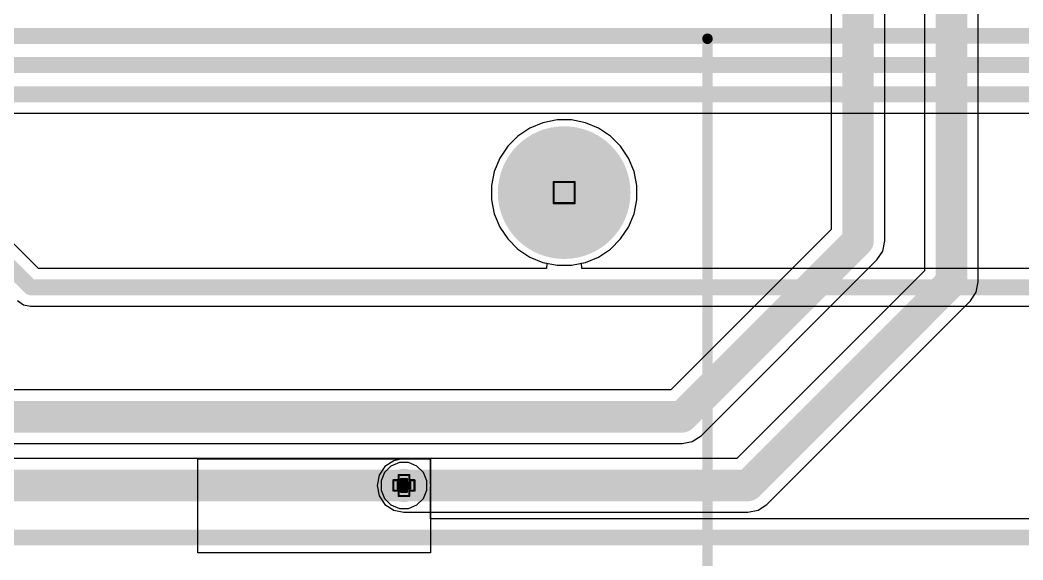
# Model space of a CAD drawing. Header units: inches. Extents: x -7 to 5163, y -3 to 5149.
# Drawn here: x 149.3 to 173.51, y 12.22 to 25.25 of the extents above; entities that cross this region are included whole.
import ezdxf

# ---------------------------------------------------------------- set-up
doc = ezdxf.new("R2010")
doc.units = ezdxf.units.IN
for name, color, linetype in [('Bottom Layer', 5, 'Continuous'), ('Bottom Solder', 6, 'Continuous'), ('Drill Drawing', 1, 'Continuous'), ('GND', 76, 'Continuous'), ('Multi-Layer', 9, 'Continuous'), ('Pad Holes', 156, 'Continuous'), ('PWR', 16, 'Continuous'), ('Top Layer', 1, 'Continuous'), ('Top Overlay', 2, 'Continuous'), ('Top Solder', 216, 'Continuous'), ('Via Holes', 16, 'Continuous')]:
    doc.layers.add(name, color=color, linetype=linetype)

msp = doc.modelspace()

# ---------------------------------------------------------------- hatches: boundary and pattern name
at = {"layer": 'Bottom Layer'}
h = msp.add_hatch(color=5, dxfattribs=at)
edge = h.paths.add_edge_path()
edge.add_arc((162.433, 21.082), 1.5, 0, 360)
h = msp.add_hatch(color=5, dxfattribs=at)
edge = h.paths.add_edge_path()
edge.add_arc((158.566, 14.015), 0.3, 0, 360)
at = {"layer": 'Bottom Solder'}
h = msp.add_hatch(color=6, dxfattribs=at)
edge = h.paths.add_edge_path()
edge.add_arc((162.433, 21.082), 1.602, 0, 360)
h = msp.add_hatch(color=6, dxfattribs=at)
edge = h.paths.add_edge_path()
edge.add_arc((158.566, 14.015), 0.402, 0, 360)
at = {"layer": 'GND'}
h = msp.add_hatch(color=76, dxfattribs=at)
edge = h.paths.add_edge_path()
edge.add_arc((162.433, 21.082), 1.5, 0, 360)
h = msp.add_hatch(color=76, dxfattribs=at)
edge = h.paths.add_edge_path()
edge.add_arc((158.566, 14.015), 0.3, 0, 360)
at = {"layer": 'Multi-Layer'}
h = msp.add_hatch(color=9, dxfattribs=at)
edge = h.paths.add_edge_path()
edge.add_arc((162.433, 21.082), 1.5, 0, 360)
at = {"layer": 'Pad Holes'}
h = msp.add_hatch(color=7, dxfattribs=at)
edge = h.paths.add_edge_path()
edge.add_arc((162.433, 21.082), 1.5, 0, 360)
at = {"layer": 'PWR'}
h = msp.add_hatch(color=16, dxfattribs=at)
edge = h.paths.add_edge_path()
edge.add_arc((162.433, 21.082), 1.5, 0, 360)
h = msp.add_hatch(color=16, dxfattribs=at)
edge = h.paths.add_edge_path()
edge.add_arc((158.566, 14.015), 0.3, 0, 360)
at = {"layer": 'Top Layer'}
h = msp.add_hatch(color=1, dxfattribs=at)
edge = h.paths.add_edge_path()
edge.add_arc((162.433, 21.082), 1.5, 0, 360)
h = msp.add_hatch(color=1, dxfattribs=at)
edge = h.paths.add_edge_path()
edge.add_arc((158.566, 14.015), 0.3, 0, 360)
at = {"layer": 'Top Solder'}
h = msp.add_hatch(color=216, dxfattribs=at)
edge = h.paths.add_edge_path()
edge.add_arc((162.433, 21.082), 1.602, 0, 360)
h = msp.add_hatch(color=216, dxfattribs=at)
edge = h.paths.add_edge_path()
edge.add_arc((158.566, 14.015), 0.402, 0, 360)
at = {"layer": 'Via Holes'}
h = msp.add_hatch(color=7, dxfattribs=at)
edge = h.paths.add_edge_path()
edge.add_arc((158.566, 14.015), 0.15, 0, 360)

# ---------------------------------------------------------------- linework, layer by layer
at = {"layer": 'Bottom Layer'}
for p, q in [((168.878, 127.965), (168.878, 20.188)), ((170.173, 19.919), (170.173, 127.965)), ((171.133, 126.644), (171.133, 19.195)), ((172.428, 18.927), (172.428, 50.189)), ((161.921, 22.769), (161.602, 22.636)), ((162.26, 22.836), (161.921, 22.769)), ((162.606, 22.836), (162.26, 22.836)), ((162.945, 22.769), (162.606, 22.836)), ((163.264, 22.636), (162.945, 22.769)), ((161.602, 22.636), (161.315, 22.444)), ((163.551, 22.444), (163.264, 22.636)), ((161.315, 22.444), (161.071, 22.2)), ((163.795, 22.2), (163.551, 22.444)), ((161.071, 22.2), (160.879, 21.913)), ((163.987, 21.913), (163.795, 22.2)), ((160.879, 21.913), (160.746, 21.594)), ((164.12, 21.594), (163.987, 21.913)), ((160.746, 21.594), (160.679, 21.255)), ((164.187, 21.255), (164.12, 21.594)), ((160.679, 21.255), (160.679, 20.909)), ((164.187, 20.909), (164.187, 21.255)), ((160.679, 20.909), (160.746, 20.57)), ((164.12, 20.57), (164.187, 20.909)), ((160.746, 20.57), (160.879, 20.251)), ((163.987, 20.251), (164.12, 20.57)), ((160.879, 20.251), (161.071, 19.964)), ((163.795, 19.964), (163.987, 20.251)), ((168.878, 20.188), (165.01, 16.319)), ((161.071, 19.964), (161.315, 19.72)), ((163.551, 19.72), (163.795, 19.964)), ((170.124, 19.672), (170.173, 19.919)), ((161.315, 19.72), (161.602, 19.528)), ((163.264, 19.528), (163.551, 19.72)), ((169.983, 19.462), (170.124, 19.672)), ((161.602, 19.528), (161.921, 19.395)), ((161.921, 19.395), (162.26, 19.328)), ((162.606, 19.328), (162.945, 19.395)), ((162.945, 19.395), (163.264, 19.528)), ((165.736, 15.214), (169.983, 19.462)), ((162.26, 19.328), (162.606, 19.328)), ((171.133, 19.195), (166.6, 14.662)), ((172.378, 18.679), (172.428, 18.927)), ((172.238, 18.469), (172.378, 18.679)), ((167.326, 13.557), (172.238, 18.469)), ((165.01, 16.319), (128.981, 16.319)), ((129.249, 15.024), (165.278, 15.024)), ((165.278, 15.024), (165.526, 15.074)), ((165.526, 15.074), (165.736, 15.214)), ((158.318, 14.613), (158.108, 14.473)), ((158.566, 14.662), (158.318, 14.613)), ((166.6, 14.662), (158.566, 14.662)), ((158.108, 14.473), (157.968, 14.263)), ((157.968, 14.263), (157.919, 14.015)), ((157.919, 14.015), (157.968, 13.767)), ((157.968, 13.767), (158.108, 13.557)), ((158.108, 13.557), (158.318, 13.417)), ((167.116, 13.417), (167.326, 13.557)), ((158.318, 13.417), (158.566, 13.367)), ((158.566, 13.367), (166.868, 13.367)), ((166.868, 13.367), (167.116, 13.417))]:
    msp.add_line(p, q, dxfattribs=at)
for points in [[(169.525, 19.919, 0.762, 0.762, 0), (169.525, 128.378, 0.762, 0.762, 0)], [(171.78, 18.927, 0.762, 0.762, 0), (171.78, 126.644, 0.762, 0.762, 0)], [(165.278, 15.672, 0.762, 0.762, 0), (169.525, 19.919, 0.762, 0.762, 0)], [(166.868, 14.015, 0.762, 0.762, 0), (171.78, 18.927, 0.762, 0.762, 0)], [(128.981, 15.672, 0.762, 0.762, 0), (165.278, 15.672, 0.762, 0.762, 0)], [(158.566, 14.015, 0.762, 0.762, 0), (166.868, 14.015, 0.762, 0.762, 0)]]:
    msp.add_lwpolyline(points, format="xyseb", dxfattribs=at)
for points in [[(169.335, 19.919, 0.381, 0.381, 1), (169.716, 19.919, 0.381, 0.381, 1)], [(169.335, 19.919, 0.381, 0.381, 1), (169.716, 19.919, 0.381, 0.381, 1)], [(171.59, 18.927, 0.381, 0.381, 1), (171.971, 18.927, 0.381, 0.381, 1)], [(171.59, 18.927, 0.381, 0.381, 1), (171.971, 18.927, 0.381, 0.381, 1)], [(165.087, 15.672, 0.381, 0.381, 1), (165.468, 15.672, 0.381, 0.381, 1)], [(165.087, 15.672, 0.381, 0.381, 1), (165.468, 15.672, 0.381, 0.381, 1)], [(158.376, 14.015, 0.381, 0.381, 1), (158.757, 14.015, 0.381, 0.381, 1)], [(166.678, 14.015, 0.381, 0.381, 1), (167.059, 14.015, 0.381, 0.381, 1)], [(166.678, 14.015, 0.381, 0.381, 1), (167.059, 14.015, 0.381, 0.381, 1)]]:
    msp.add_lwpolyline(points, format="xyseb", close=True, dxfattribs=at)
at = {"layer": 'Drill Drawing'}
for points in [[(162.179, 21.336, 0.0508, 0.0508, 0), (162.687, 21.336, 0.0508, 0.0508, 0)], [(162.179, 20.828, 0.0508, 0.0508, 0), (162.179, 21.336, 0.0508, 0.0508, 0)], [(162.687, 20.828, 0.0508, 0.0508, 0), (162.687, 21.336, 0.0508, 0.0508, 0)], [(162.179, 20.828, 0.0508, 0.0508, 0), (162.687, 20.828, 0.0508, 0.0508, 0)], [(158.439, 14.142, 0.0508, 0.0508, 0), (158.439, 14.269, 0.0508, 0.0508, 0)], [(158.439, 14.269, 0.0508, 0.0508, 0), (158.693, 14.269, 0.0508, 0.0508, 0)], [(158.693, 14.142, 0.0508, 0.0508, 0), (158.693, 14.269, 0.0508, 0.0508, 0)], [(158.312, 13.888, 0.0508, 0.0508, 0), (158.312, 14.142, 0.0508, 0.0508, 0)], [(158.312, 14.142, 0.0508, 0.0508, 0), (158.439, 14.142, 0.0508, 0.0508, 0)], [(158.414, 13.939, 0.0508, 0.0508, 0), (158.414, 14.091, 0.0508, 0.0508, 0)], [(158.414, 14.091, 0.0508, 0.0508, 0), (158.49, 14.091, 0.0508, 0.0508, 0)], [(158.49, 14.091, 0.0508, 0.0508, 0), (158.49, 14.167, 0.0508, 0.0508, 0)], [(158.49, 14.167, 0.0508, 0.0508, 0), (158.642, 14.167, 0.0508, 0.0508, 0)], [(158.642, 14.091, 0.0508, 0.0508, 0), (158.642, 14.167, 0.0508, 0.0508, 0)], [(158.642, 14.091, 0.0508, 0.0508, 0), (158.719, 14.091, 0.0508, 0.0508, 0)], [(158.693, 14.142, 0.0508, 0.0508, 0), (158.82, 14.142, 0.0508, 0.0508, 0)], [(158.719, 13.939, 0.0508, 0.0508, 0), (158.719, 14.091, 0.0508, 0.0508, 0)], [(158.82, 13.888, 0.0508, 0.0508, 0), (158.82, 14.142, 0.0508, 0.0508, 0)], [(158.312, 13.888, 0.0508, 0.0508, 0), (158.439, 13.888, 0.0508, 0.0508, 0)], [(158.414, 13.939, 0.0508, 0.0508, 0), (158.49, 13.939, 0.0508, 0.0508, 0)], [(158.439, 13.761, 0.0508, 0.0508, 0), (158.439, 13.888, 0.0508, 0.0508, 0)], [(158.49, 13.862, 0.0508, 0.0508, 0), (158.49, 13.939, 0.0508, 0.0508, 0)], [(158.49, 13.862, 0.0508, 0.0508, 0), (158.642, 13.862, 0.0508, 0.0508, 0)], [(158.642, 13.939, 0.0508, 0.0508, 0), (158.719, 13.939, 0.0508, 0.0508, 0)], [(158.642, 13.862, 0.0508, 0.0508, 0), (158.642, 13.939, 0.0508, 0.0508, 0)], [(158.693, 13.888, 0.0508, 0.0508, 0), (158.82, 13.888, 0.0508, 0.0508, 0)], [(158.693, 13.761, 0.0508, 0.0508, 0), (158.693, 13.888, 0.0508, 0.0508, 0)], [(158.439, 13.761, 0.0508, 0.0508, 0), (158.693, 13.761, 0.0508, 0.0508, 0)]]:
    msp.add_lwpolyline(points, format="xyseb", dxfattribs=at)
for points in [[(162.166, 21.336, 0.0254, 0.0254, 1), (162.192, 21.336, 0.0254, 0.0254, 1)], [(162.166, 21.336, 0.0254, 0.0254, 1), (162.192, 21.336, 0.0254, 0.0254, 1)], [(162.674, 21.336, 0.0254, 0.0254, 1), (162.7, 21.336, 0.0254, 0.0254, 1)], [(162.674, 21.336, 0.0254, 0.0254, 1), (162.7, 21.336, 0.0254, 0.0254, 1)], [(162.166, 20.828, 0.0254, 0.0254, 1), (162.192, 20.828, 0.0254, 0.0254, 1)], [(162.166, 20.828, 0.0254, 0.0254, 1), (162.192, 20.828, 0.0254, 0.0254, 1)], [(162.674, 20.828, 0.0254, 0.0254, 1), (162.7, 20.828, 0.0254, 0.0254, 1)], [(162.674, 20.828, 0.0254, 0.0254, 1), (162.7, 20.828, 0.0254, 0.0254, 1)], [(158.427, 14.269, 0.0254, 0.0254, 1), (158.452, 14.269, 0.0254, 0.0254, 1)], [(158.427, 14.269, 0.0254, 0.0254, 1), (158.452, 14.269, 0.0254, 0.0254, 1)], [(158.681, 14.269, 0.0254, 0.0254, 1), (158.706, 14.269, 0.0254, 0.0254, 1)], [(158.681, 14.269, 0.0254, 0.0254, 1), (158.706, 14.269, 0.0254, 0.0254, 1)], [(158.3, 14.142, 0.0254, 0.0254, 1), (158.325, 14.142, 0.0254, 0.0254, 1)], [(158.3, 14.142, 0.0254, 0.0254, 1), (158.325, 14.142, 0.0254, 0.0254, 1)], [(158.401, 14.091, 0.0254, 0.0254, 1), (158.427, 14.091, 0.0254, 0.0254, 1)], [(158.401, 14.091, 0.0254, 0.0254, 1), (158.427, 14.091, 0.0254, 0.0254, 1)], [(158.427, 14.142, 0.0254, 0.0254, 1), (158.452, 14.142, 0.0254, 0.0254, 1)], [(158.427, 14.142, 0.0254, 0.0254, 1), (158.452, 14.142, 0.0254, 0.0254, 1)], [(158.477, 14.167, 0.0254, 0.0254, 1), (158.503, 14.167, 0.0254, 0.0254, 1)], [(158.477, 14.167, 0.0254, 0.0254, 1), (158.503, 14.167, 0.0254, 0.0254, 1)], [(158.477, 14.091, 0.0254, 0.0254, 1), (158.503, 14.091, 0.0254, 0.0254, 1)], [(158.477, 14.091, 0.0254, 0.0254, 1), (158.503, 14.091, 0.0254, 0.0254, 1)], [(158.63, 14.167, 0.0254, 0.0254, 1), (158.655, 14.167, 0.0254, 0.0254, 1)], [(158.63, 14.167, 0.0254, 0.0254, 1), (158.655, 14.167, 0.0254, 0.0254, 1)], [(158.63, 14.091, 0.0254, 0.0254, 1), (158.655, 14.091, 0.0254, 0.0254, 1)], [(158.63, 14.091, 0.0254, 0.0254, 1), (158.655, 14.091, 0.0254, 0.0254, 1)], [(158.681, 14.142, 0.0254, 0.0254, 1), (158.706, 14.142, 0.0254, 0.0254, 1)], [(158.681, 14.142, 0.0254, 0.0254, 1), (158.706, 14.142, 0.0254, 0.0254, 1)], [(158.706, 14.091, 0.0254, 0.0254, 1), (158.731, 14.091, 0.0254, 0.0254, 1)], [(158.706, 14.091, 0.0254, 0.0254, 1), (158.731, 14.091, 0.0254, 0.0254, 1)], [(158.808, 14.142, 0.0254, 0.0254, 1), (158.833, 14.142, 0.0254, 0.0254, 1)], [(158.808, 14.142, 0.0254, 0.0254, 1), (158.833, 14.142, 0.0254, 0.0254, 1)], [(158.3, 13.888, 0.0254, 0.0254, 1), (158.325, 13.888, 0.0254, 0.0254, 1)], [(158.3, 13.888, 0.0254, 0.0254, 1), (158.325, 13.888, 0.0254, 0.0254, 1)], [(158.401, 13.939, 0.0254, 0.0254, 1), (158.427, 13.939, 0.0254, 0.0254, 1)], [(158.401, 13.939, 0.0254, 0.0254, 1), (158.427, 13.939, 0.0254, 0.0254, 1)], [(158.427, 13.888, 0.0254, 0.0254, 1), (158.452, 13.888, 0.0254, 0.0254, 1)], [(158.427, 13.888, 0.0254, 0.0254, 1), (158.452, 13.888, 0.0254, 0.0254, 1)], [(158.477, 13.939, 0.0254, 0.0254, 1), (158.503, 13.939, 0.0254, 0.0254, 1)], [(158.477, 13.939, 0.0254, 0.0254, 1), (158.503, 13.939, 0.0254, 0.0254, 1)], [(158.477, 13.862, 0.0254, 0.0254, 1), (158.503, 13.862, 0.0254, 0.0254, 1)], [(158.477, 13.862, 0.0254, 0.0254, 1), (158.503, 13.862, 0.0254, 0.0254, 1)], [(158.63, 13.939, 0.0254, 0.0254, 1), (158.655, 13.939, 0.0254, 0.0254, 1)], [(158.63, 13.939, 0.0254, 0.0254, 1), (158.655, 13.939, 0.0254, 0.0254, 1)], [(158.63, 13.862, 0.0254, 0.0254, 1), (158.655, 13.862, 0.0254, 0.0254, 1)], [(158.63, 13.862, 0.0254, 0.0254, 1), (158.655, 13.862, 0.0254, 0.0254, 1)], [(158.681, 13.888, 0.0254, 0.0254, 1), (158.706, 13.888, 0.0254, 0.0254, 1)], [(158.681, 13.888, 0.0254, 0.0254, 1), (158.706, 13.888, 0.0254, 0.0254, 1)], [(158.706, 13.939, 0.0254, 0.0254, 1), (158.731, 13.939, 0.0254, 0.0254, 1)], [(158.706, 13.939, 0.0254, 0.0254, 1), (158.731, 13.939, 0.0254, 0.0254, 1)], [(158.808, 13.888, 0.0254, 0.0254, 1), (158.833, 13.888, 0.0254, 0.0254, 1)], [(158.808, 13.888, 0.0254, 0.0254, 1), (158.833, 13.888, 0.0254, 0.0254, 1)], [(158.427, 13.761, 0.0254, 0.0254, 1), (158.452, 13.761, 0.0254, 0.0254, 1)], [(158.427, 13.761, 0.0254, 0.0254, 1), (158.452, 13.761, 0.0254, 0.0254, 1)], [(158.681, 13.761, 0.0254, 0.0254, 1), (158.706, 13.761, 0.0254, 0.0254, 1)], [(158.681, 13.761, 0.0254, 0.0254, 1), (158.706, 13.761, 0.0254, 0.0254, 1)]]:
    msp.add_lwpolyline(points, format="xyseb", close=True, dxfattribs=at)
at = {"layer": 'GND'}
for p, q in [((161.921, 22.769), (161.602, 22.636)), ((162.26, 22.836), (161.921, 22.769)), ((162.606, 22.836), (162.26, 22.836)), ((162.945, 22.769), (162.606, 22.836)), ((163.264, 22.636), (162.945, 22.769)), ((161.602, 22.636), (161.315, 22.444)), ((163.551, 22.444), (163.264, 22.636)), ((161.315, 22.444), (161.071, 22.2)), ((163.795, 22.2), (163.551, 22.444)), ((161.071, 22.2), (160.879, 21.913)), ((163.987, 21.913), (163.795, 22.2)), ((160.879, 21.913), (160.746, 21.594)), ((164.12, 21.594), (163.987, 21.913)), ((160.746, 21.594), (160.679, 21.255)), ((164.187, 21.255), (164.12, 21.594)), ((160.679, 21.255), (160.679, 20.909)), ((164.187, 20.909), (164.187, 21.255)), ((160.679, 20.909), (160.746, 20.57)), ((164.12, 20.57), (164.187, 20.909)), ((160.746, 20.57), (160.879, 20.251)), ((163.987, 20.251), (164.12, 20.57)), ((160.879, 20.251), (161.071, 19.964)), ((163.795, 19.964), (163.987, 20.251)), ((161.071, 19.964), (161.315, 19.72)), ((163.551, 19.72), (163.795, 19.964)), ((161.315, 19.72), (161.602, 19.528)), ((163.264, 19.528), (163.551, 19.72)), ((161.602, 19.528), (161.921, 19.395)), ((161.921, 19.395), (162.26, 19.328)), ((162.606, 19.328), (162.945, 19.395)), ((162.945, 19.395), (163.264, 19.528)), ((162.26, 19.328), (162.606, 19.328)), ((158.456, 14.569), (158.252, 14.484)), ((158.676, 14.569), (158.456, 14.569)), ((158.88, 14.484), (158.676, 14.569)), ((158.097, 14.329), (158.012, 14.125)), ((158.252, 14.484), (158.097, 14.329)), ((159.036, 14.329), (158.88, 14.484)), ((159.12, 14.125), (159.036, 14.329)), ((158.012, 14.125), (158.012, 13.905)), ((159.12, 13.905), (159.12, 14.125)), ((158.012, 13.905), (158.097, 13.701)), ((159.036, 13.701), (159.12, 13.905)), ((158.097, 13.701), (158.252, 13.545)), ((158.88, 13.545), (159.036, 13.701)), ((158.252, 13.545), (158.456, 13.461)), ((158.456, 13.461), (158.676, 13.461)), ((158.676, 13.461), (158.88, 13.545))]:
    msp.add_line(p, q, dxfattribs=at)
at = {"layer": 'PWR'}
for p, q in [((161.921, 22.769), (161.602, 22.636)), ((162.26, 22.836), (161.921, 22.769)), ((162.606, 22.836), (162.26, 22.836)), ((162.945, 22.769), (162.606, 22.836)), ((163.264, 22.636), (162.945, 22.769)), ((161.602, 22.636), (161.315, 22.444)), ((163.551, 22.444), (163.264, 22.636)), ((161.315, 22.444), (161.071, 22.2)), ((163.795, 22.2), (163.551, 22.444)), ((161.071, 22.2), (160.879, 21.913)), ((163.987, 21.913), (163.795, 22.2)), ((160.879, 21.913), (160.746, 21.594)), ((164.12, 21.594), (163.987, 21.913)), ((160.746, 21.594), (160.679, 21.255)), ((164.187, 21.255), (164.12, 21.594)), ((160.679, 21.255), (160.679, 20.909)), ((164.187, 20.909), (164.187, 21.255)), ((160.679, 20.909), (160.746, 20.57)), ((164.12, 20.57), (164.187, 20.909)), ((160.746, 20.57), (160.879, 20.251)), ((163.987, 20.251), (164.12, 20.57)), ((160.879, 20.251), (161.071, 19.964)), ((163.795, 19.964), (163.987, 20.251)), ((161.071, 19.964), (161.315, 19.72)), ((163.551, 19.72), (163.795, 19.964)), ((161.315, 19.72), (161.602, 19.528)), ((163.264, 19.528), (163.551, 19.72)), ((161.602, 19.528), (161.921, 19.395)), ((161.921, 19.395), (162.26, 19.328)), ((162.606, 19.328), (162.945, 19.395)), ((162.945, 19.395), (163.264, 19.528)), ((162.26, 19.328), (162.606, 19.328)), ((158.456, 14.569), (158.252, 14.484)), ((158.676, 14.569), (158.456, 14.569)), ((158.88, 14.484), (158.676, 14.569)), ((158.097, 14.329), (158.012, 14.125)), ((158.252, 14.484), (158.097, 14.329)), ((159.036, 14.329), (158.88, 14.484)), ((159.12, 14.125), (159.036, 14.329)), ((158.012, 14.125), (158.012, 13.905)), ((159.12, 13.905), (159.12, 14.125)), ((158.012, 13.905), (158.097, 13.701)), ((159.036, 13.701), (159.12, 13.905)), ((158.097, 13.701), (158.252, 13.545)), ((158.88, 13.545), (159.036, 13.701)), ((158.252, 13.545), (158.456, 13.461)), ((158.456, 13.461), (158.676, 13.461)), ((158.676, 13.461), (158.88, 13.545))]:
    msp.add_line(p, q, dxfattribs=at)
at = {"layer": 'Top Layer'}
for p, q in [((146.157, 23.001), (190.382, 23.001)), ((149.743, 19.249), (146.109, 22.884)), ((161.921, 22.769), (161.602, 22.636)), ((162.26, 22.836), (161.921, 22.769)), ((162.606, 22.836), (162.26, 22.836)), ((162.945, 22.769), (162.606, 22.836)), ((163.264, 22.636), (162.945, 22.769)), ((161.602, 22.636), (161.315, 22.444)), ((163.551, 22.444), (163.264, 22.636)), ((161.315, 22.444), (161.071, 22.2)), ((163.795, 22.2), (163.551, 22.444)), ((161.071, 22.2), (160.879, 21.913)), ((163.987, 21.913), (163.795, 22.2)), ((160.879, 21.913), (160.746, 21.594)), ((164.12, 21.594), (163.987, 21.913)), ((160.746, 21.594), (160.679, 21.255)), ((164.187, 21.255), (164.12, 21.594)), ((160.679, 21.255), (160.679, 20.909)), ((164.187, 20.909), (164.187, 21.255)), ((160.679, 20.909), (160.746, 20.57)), ((164.12, 20.57), (164.187, 20.909)), ((160.746, 20.57), (160.879, 20.251)), ((163.987, 20.251), (164.12, 20.57)), ((160.879, 20.251), (161.071, 19.964)), ((163.795, 19.964), (163.987, 20.251)), ((161.071, 19.964), (161.315, 19.72)), ((163.551, 19.72), (163.795, 19.964)), ((161.315, 19.72), (161.602, 19.528)), ((163.264, 19.528), (163.551, 19.72)), ((161.602, 19.528), (161.921, 19.395)), ((161.921, 19.395), (162.018, 19.376)), ((162.018, 19.376), (162.005, 19.249)), ((162.848, 19.376), (162.945, 19.395)), ((162.861, 19.249), (162.848, 19.376)), ((162.945, 19.395), (163.264, 19.528)), ((162.005, 19.249), (149.743, 19.249)), ((190.094, 19.249), (162.861, 19.249)), ((149.235, 18.476), (149.382, 18.377)), ((149.382, 18.377), (149.555, 18.343)), ((149.555, 18.343), (190.094, 18.343)), ((158.566, 14.662), (11.049, 14.662)), ((153.588, 12.389), (153.588, 14.656)), ((153.588, 14.656), (159.207, 14.656)), ((158.599, 14.656), (158.566, 14.662)), ((159.207, 14.656), (158.599, 14.656)), ((159.207, 14.656), (159.207, 12.389)), ((159.207, 14.047), (159.207, 14.656)), ((159.214, 14.015), (159.207, 14.047)), ((159.207, 13.982), (159.214, 14.015)), ((159.207, 13.211), (159.207, 13.982)), ((190.304, 13.211), (159.207, 13.211)), ((159.207, 12.389), (153.588, 12.389))]:
    msp.add_line(p, q, dxfattribs=at)
for points in [[(146.804, 24.864, 0.381, 0.381, 0), (174.267, 24.864, 0.381, 0.381, 0)], [(143.713, 24.638, 0.381, 0.381, 0), (149.555, 18.796, 0.381, 0.381, 0)], [(146.37, 24.161, 0.381, 0.381, 0), (189.515, 24.161, 0.381, 0.381, 0)], [(145.989, 23.454, 0.381, 0.381, 0), (190.382, 23.454, 0.381, 0.381, 0)], [(149.555, 18.796, 0.381, 0.381, 0), (190.424, 18.796, 0.381, 0.381, 0)], [(10.09, 14.015, 0.762, 0.762, 0), (158.566, 14.015, 0.762, 0.762, 0)], [(12.945, 12.758, 0.381, 0.381, 0), (190.491, 12.758, 0.381, 0.381, 0)]]:
    msp.add_lwpolyline(points, format="xyseb", dxfattribs=at)
for points in [[(149.46, 18.796, 0.191, 0.191, 1), (149.65, 18.796, 0.191, 0.191, 1)], [(149.46, 18.796, 0.191, 0.191, 1), (149.65, 18.796, 0.191, 0.191, 1)], [(158.376, 14.015, 0.381, 0.381, 1), (158.757, 14.015, 0.381, 0.381, 1)]]:
    msp.add_lwpolyline(points, format="xyseb", close=True, dxfattribs=at)
at = {"layer": 'Top Overlay'}
for points in [[(137.892, 24.795, 0.254, 0.254, 0), (165.892, 24.795, 0.254, 0.254, 0)], [(165.892, -3.205, 0.254, 0.254, 0), (165.892, 24.795, 0.254, 0.254, 0)]]:
    msp.add_lwpolyline(points, format="xyseb", dxfattribs=at)
msp.add_lwpolyline([(165.828, 24.795, 0.127, 0.127, 1), (165.955, 24.795, 0.127, 0.127, 1)], format="xyseb", close=True, dxfattribs=at)
msp.add_lwpolyline([(165.828, 24.795, 0.127, 0.127, 1), (165.955, 24.795, 0.127, 0.127, 1)], format="xyseb", close=True, dxfattribs=at)

doc.saveas('drawing.dxf')
